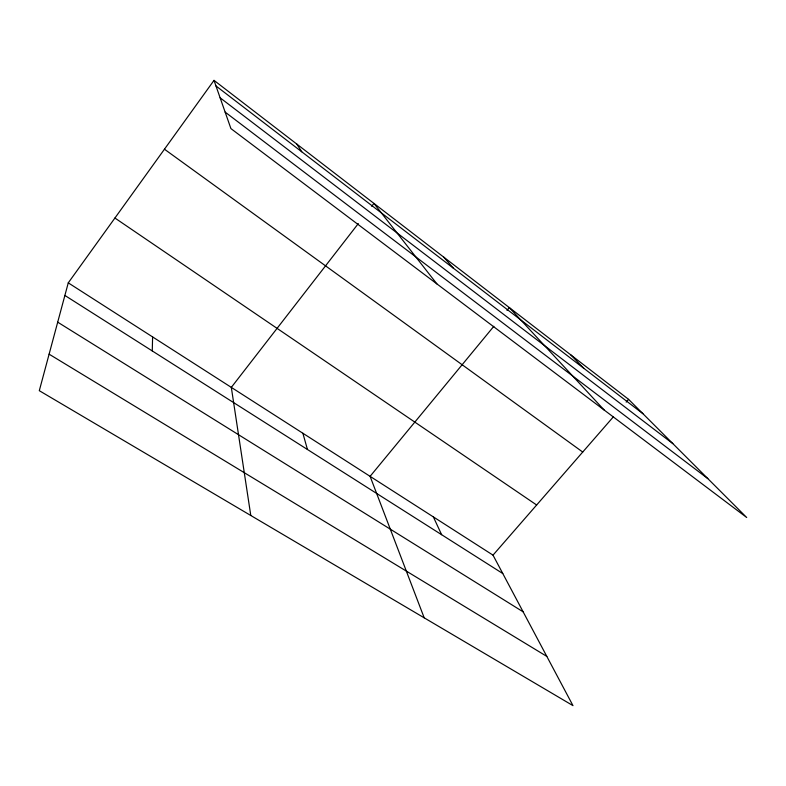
<?xml version="1.0" encoding="UTF-8"?>
<svg xmlns="http://www.w3.org/2000/svg" width="786" height="786" viewBox="0 0 786 786"><rect width="100%" height="100%" fill="white"/><g stroke="black" fill="none" stroke-linecap="round" stroke-linejoin="round"><path stroke-width="1.18" d="M152.268 350.939L152.602 336.909M68.264 282.852L39.3 390.691L572.984 705.632L493.009 555.142L68.264 282.852L214.008 80.368L628.584 399.347L746.7 517.502L230.917 128.59L214.008 80.368M358.308 223.588L231.32 387.38L250.783 515.488M371.709 206.305L373.94 203.417L436.918 283.923M493.834 326.308L370.098 476.345L424.194 617.825M506.98 310.372L509.299 307.562L604.247 410.096M493.009 555.142L613.306 416.914M626.177 402.118L628.584 399.347M49.105 354.172L546.83 656.408M57.702 322.172L523.142 611.842M64.884 295.448L502.785 573.544M114.923 218.027L536.642 504.995M164.451 149.212L582.731 452.048M225.14 112.103L707.822 478.615M220.119 97.798L672.836 443.618M215.963 85.929L642.919 413.682M570.764 354.859L583.713 368.241M443.825 257.189L453.345 268.164M296.853 144.103L301.736 151.777M433.361 516.903L441.624 534.706M302.875 433.253L307.444 449.484"/></g></svg>
